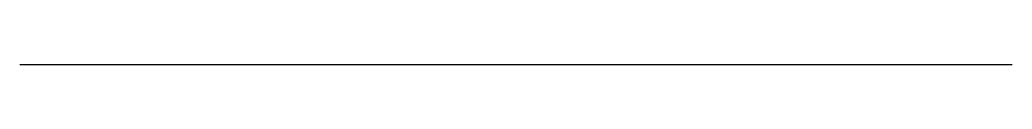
# Model space of a CAD drawing. Extents: x 0 to 20, y -1 to -1.
import ezdxf

# ---------------------------------------------------------------- set-up
doc = ezdxf.new("R2010")
doc.units = 0

msp = doc.modelspace()

# ---------------------------------------------------------------- linework, layer by layer
msp.add_line((0, -1), (20, -1))

doc.saveas('drawing.dxf')
